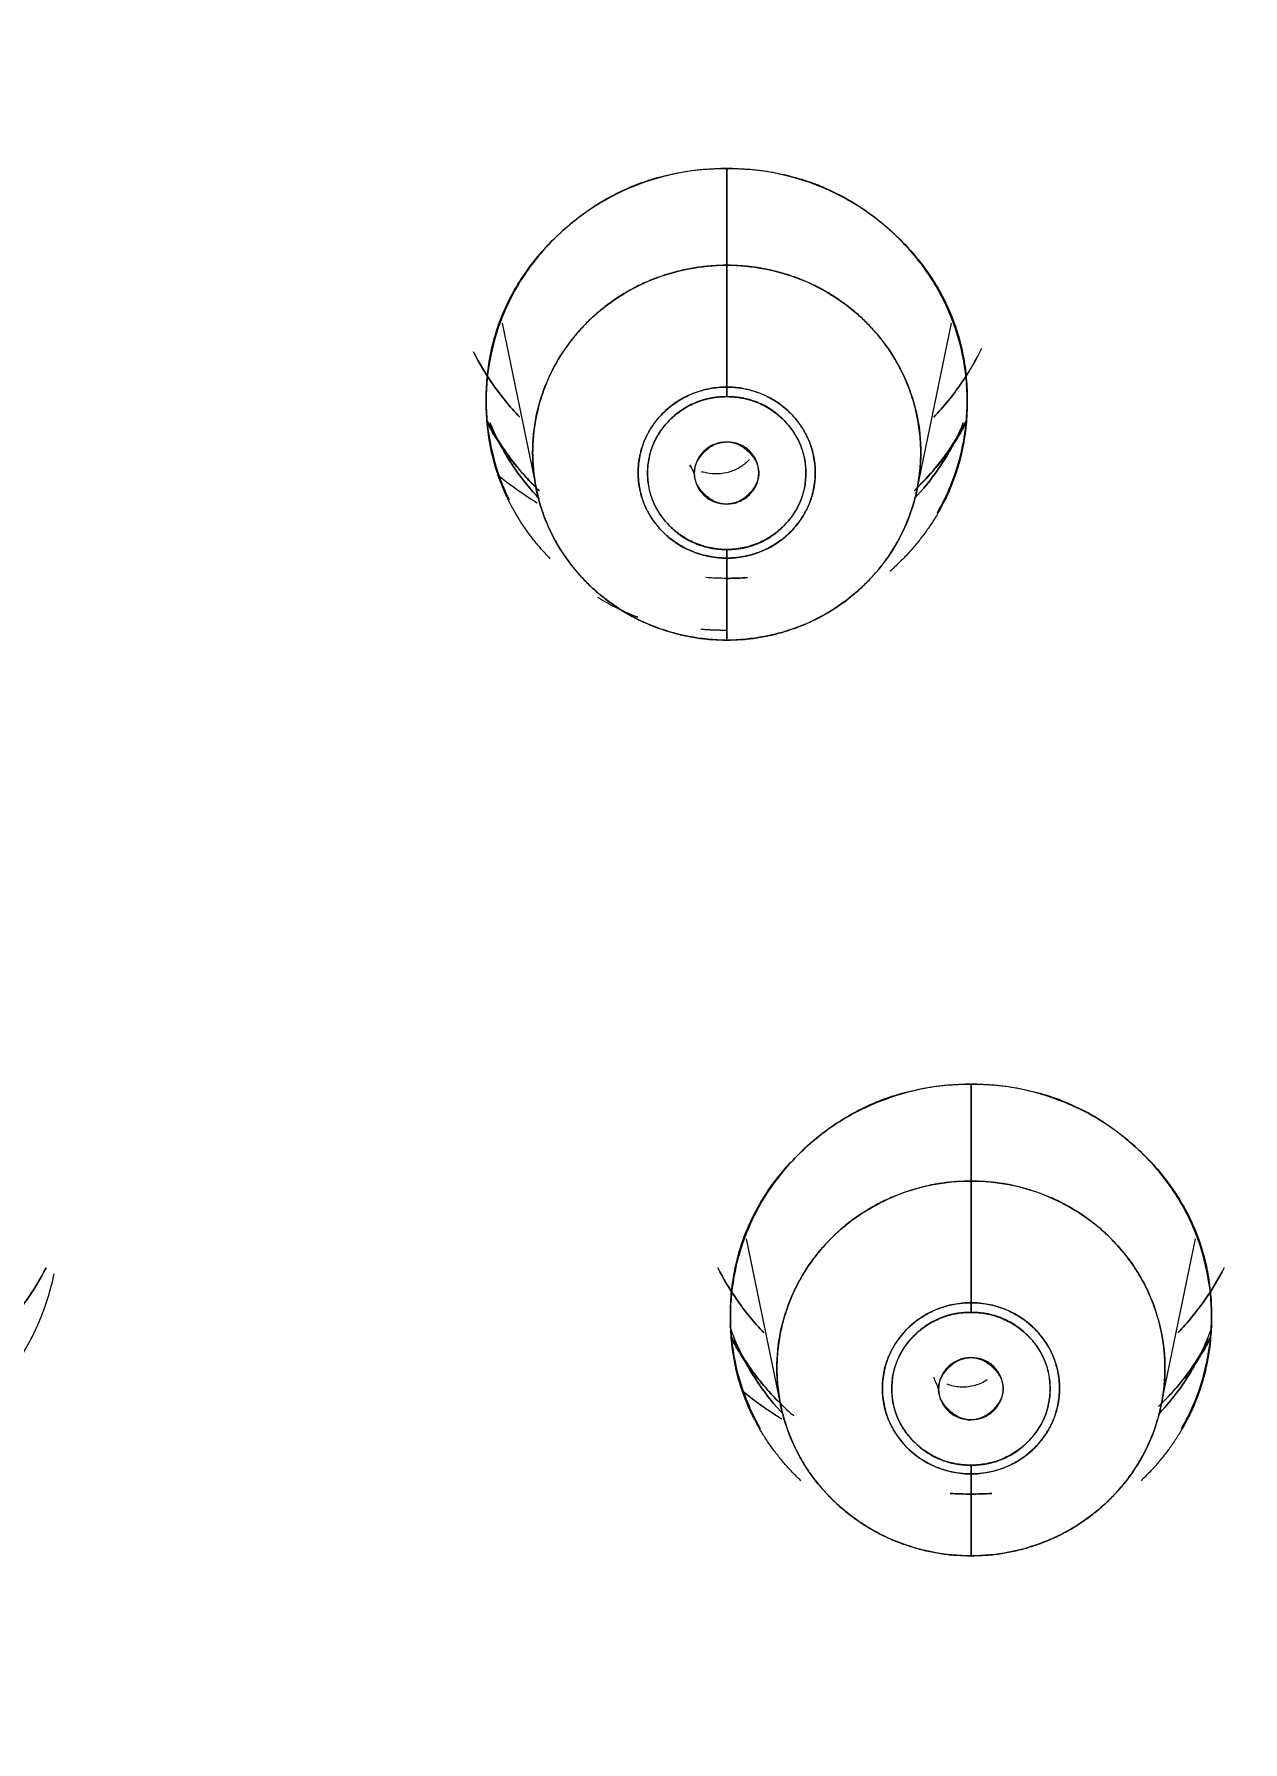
# Model space of a CAD drawing. Header units: inches. Extents: x 1105 to 1525, y -292 to 302.
# Drawn here: x 1238.38 to 1246.79, y 52.37 to 64.26 of the extents above; entities that cross this region are included whole.
import ezdxf

# ---------------------------------------------------------------- set-up
doc = ezdxf.new("R2010")
doc.units = ezdxf.units.IN
doc.header["$LTSCALE"] = 2.42
doc.header["$MEASUREMENT"] = 0
doc.header["$PDMODE"] = 3
doc.header["$PDSIZE"] = 0.3125
doc.layers.get('0').update_dxf_attribs({"linetype": 'CONTINUOUS'})
doc.layers.get('Defpoints').update_dxf_attribs({"linetype": 'CONTINUOUS'})
doc.layers.add('DIM', color=3, linetype='CONTINUOUS', lineweight=18)
doc.styles.get("Standard").update_dxf_attribs({"font": 'arial.ttf', "width": 0.8})
doc.dimstyles.new('ISO-25', dxfattribs={"dimtxt": 5, "dimasz": 2.5, "dimexe": 1.25, "dimexo": 0.625, "dimgap": 2, "dimtad": 1, "dimtih": 1, "dimtoh": 1, "dimdec": 1, "dimdsep": 46, "dimtxsty": 'Standard', "dimcen": 0, "dimclrd": 3, "dimclre": 3, "dimclrt": 4, "dimadec": 0, "dimazin": 0, "dimtfac": 1, "dimtdec": 1, "dimtmove": 0, "dimatfit": 3, "dimfxl": 1, "dimarcsym": 0})

# ---------------------------------------------------------------- blocks, each defined once
blk = doc.blocks.new('*D1')
at = {"layer": 'Defpoints', "color": 0, "transparency": 16777216}
for p in [(1211.201, 101.815), (1211.201, -172.578), (1309.638, -172.578)]:
    blk.add_point(p, dxfattribs=at)
at = {"layer": 'DIM', "color": 3, "lineweight": -2, "transparency": 16777216}
for p, q in [((1211.826, 101.815), (1310.888, 101.815)), ((1309.638, 96.815), (1309.638, -30.872)), ((1309.638, -167.578), (1309.638, -39.892)), ((1211.826, -172.578), (1310.888, -172.578))]:
    blk.add_line(p, q, dxfattribs=at)
at = {"layer": 'DIM', "color": 3, "transparency": 16777216}
for points in [[(1308.805, 96.815), (1310.472, 96.815), (1309.638, 101.815)], [(1308.805, -167.578), (1310.472, -167.578), (1309.638, -172.578)]]:
    blk.add_solid(points, dxfattribs=at)
at = {"layer": 'DIM', "color": 4, "transparency": 16777216, "insert": (1309.638, -35.382), "char_height": 5, "attachment_point": 5}
blk.add_mtext('274.4', dxfattribs=at)
blk = doc.blocks.new('*D3')
at = {"layer": 'Defpoints', "color": 0, "transparency": 16777216}
for p in [(1279.036, 140.16), (1143.365, 34.026), (1279.036, 34.019)]:
    blk.add_point(p, dxfattribs=at)
at = {"layer": 'DIM', "color": 3, "lineweight": -2, "transparency": 16777216}
for p, q in [((1143.365, 34.651), (1143.365, 141.41)), ((1279.036, 34.644), (1279.036, 141.41)), ((1148.365, 140.16), (1202.64, 140.16)), ((1274.036, 140.16), (1219.761, 140.16))]:
    blk.add_line(p, q, dxfattribs=at)
at = {"layer": 'DIM', "color": 3, "transparency": 16777216}
for points in [[(1148.365, 140.993), (1148.365, 139.326), (1143.365, 140.16)], [(1274.036, 140.993), (1274.036, 139.326), (1279.036, 140.16)]]:
    blk.add_solid(points, dxfattribs=at)
at = {"layer": 'DIM', "color": 4, "transparency": 16777216, "insert": (1211.201, 140.16), "char_height": 5, "attachment_point": 5}
blk.add_mtext('135.7', dxfattribs=at)

msp = doc.modelspace()

# ---------------------------------------------------------------- linework, layer by layer
at = {"linetype": 'Continuous', "lineweight": 18, "extrusion": (0, 1, 0)}
for p, q in [((1241.637, 62.251), (1241.876, 61.094)), ((1244.525, 61.094), (1244.764, 62.251)), ((1243.337, 55.876), (1243.576, 54.719)), ((1246.225, 54.719), (1246.464, 55.876))]:
    msp.add_line(p, q, dxfattribs=at)
at = {"linetype": 'Continuous', "lineweight": 18}
for points, degree, knots in [([(1278.773, 32.316), (1278.773, 34.452), (1278.555, 38.724), (1277.581, 45.07), (1275.967, 51.293), (1273.729, 57.334), (1270.89, 63.134), (1267.475, 68.637), (1263.519, 73.79), (1259.058, 78.543), (1254.137, 82.852), (1248.802, 86.674), (1243.105, 89.972), (1237.101, 92.715), (1230.847, 94.877), (1224.405, 96.435), (1217.834, 97.377), (1213.412, 97.587), (1211.201, 97.587)], 3, [0, 0, 0, 0, 0.0625, 0.125, 0.1875, 0.25, 0.3125, 0.375, 0.4375, 0.5, 0.5625, 0.625, 0.6875, 0.75, 0.8125, 0.875, 0.9375, 1, 1, 1, 1]), ([(1211.201, 97.587), (1213.412, 97.587), (1217.834, 97.376), (1226.594, 96.122), (1237.226, 93.007), (1247.024, 87.949), (1254.135, 82.851), (1259.059, 78.544), (1263.517, 73.789), (1267.476, 68.637), (1270.888, 63.133), (1273.73, 57.334), (1275.594, 52.3), (1276.773, 48.182), (1277.744, 44.012), (1278.555, 38.724), (1278.773, 34.452), (1278.773, 32.316)], 3, [0, 0, 0, 0, 0.0625, 0.125, 0.25, 0.375, 0.4375, 0.5, 0.5625, 0.625, 0.6875, 0.75, 0.8125, 0.84375, 0.875, 0.9375, 1, 1, 1, 1]), ([(1195.817, 93.394), (1202.015, 94.846), (1208.388, 95.111), (1213.318, 95.316), (1218.223, 94.804), (1224.622, 94.135), (1230.757, 92.275), (1238.11, 90.045), (1244.729, 86.221), (1251.525, 82.295), (1257.155, 76.908), (1262.782, 71.525), (1266.914, 64.997), (1271.044, 58.472), (1273.44, 51.181), (1275.835, 43.891), (1276.356, 36.257), (1276.877, 28.632), (1275.497, 21.105), (1274.115, 13.574), (1270.908, 6.579), (1268.052, 0.347), (1263.883, -5.15), (1257.961, -12.96), (1249.886, -18.696), (1244.869, -22.26), (1239.241, -24.844)], 2, [0, 0, 0, 0.125, 0.125, 0.1875, 0.1875, 0.25, 0.25, 0.3125, 0.3125, 0.375, 0.375, 0.4375, 0.4375, 0.5, 0.5, 0.5625, 0.5625, 0.625, 0.625, 0.6875, 0.6875, 0.75, 0.75, 0.875, 0.875, 1, 1, 1]), ([(1239.241, -24.844), (1239.945, -24.521), (1241.272, -23.883), (1243.174, -22.889), (1245.001, -21.861), (1246.885, -20.721), (1248.901, -19.401), (1251.067, -17.862), (1253.381, -16.063), (1255.852, -13.947), (1258.478, -11.445), (1261.219, -8.502), (1263.993, -5.097), (1266.701, -1.233), (1269.256, 3.091), (1271.566, 7.863), (1273.516, 12.997), (1275.013, 18.357), (1276.016, 23.822), (1276.519, 29.339), (1276.519, 34.879), (1276.016, 40.4), (1275.013, 45.856), (1273.519, 51.206), (1271.546, 56.409), (1269.108, 61.424), (1266.224, 66.213), (1262.916, 70.741), (1259.21, 74.971), (1255.137, 78.868), (1250.725, 82.407), (1245.994, 85.568), (1241.004, 88.308), (1235.91, 90.561), (1230.9, 92.3), (1226.102, 93.564), (1221.565, 94.42), (1217.342, 94.931), (1213.501, 95.163), (1210.069, 95.186), (1207.014, 95.06), (1204.285, 94.831), (1201.84, 94.532), (1199.657, 94.187), (1197.676, 93.811), (1196.425, 93.537), (1195.817, 93.394)], 3, [0, 0, 0, 0, 0.012202, 0.023189, 0.033858, 0.045296, 0.057999, 0.071972, 0.087381, 0.104481, 0.123651, 0.145097, 0.168608, 0.193819, 0.220656, 0.249232, 0.279085, 0.309194, 0.339088, 0.368937, 0.398843, 0.428755, 0.458652, 0.488547, 0.518447, 0.548347, 0.57824, 0.608136, 0.638049, 0.667943, 0.697772, 0.727718, 0.757896, 0.787508, 0.81533, 0.841142, 0.865293, 0.887639, 0.907732, 0.925508, 0.941345, 0.955585, 0.96839, 0.979913, 0.990205, 1, 1, 1, 1]), ([(1275.847, 28.397), (1275.855, 28.506), (1276.042, 31.393), (1276.001, 37.08), (1274.791, 45.363), (1272.449, 53.418), (1269.02, 61.1), (1264.562, 68.273), (1259.157, 74.81), (1252.9, 80.594), (1245.902, 85.522), (1238.289, 89.508), (1230.196, 92.479), (1221.759, 94.387), (1213.124, 95.194), (1204.448, 94.882), (1198.741, 93.93), (1195.937, 93.274)], 3, [0, 0, 0, 0, 0.002813, 0.073998, 0.145197, 0.216398, 0.287593, 0.358788, 0.429985, 0.501178, 0.572361, 0.643545, 0.714738, 0.785869, 0.857235, 0.928659, 1, 1, 1, 1]), ([(1195.887, 93.19), (1196.492, 93.332), (1197.738, 93.605), (1199.71, 93.979), (1201.883, 94.322), (1204.316, 94.62), (1207.033, 94.848), (1210.074, 94.973), (1213.49, 94.95), (1217.314, 94.719), (1221.518, 94.21), (1226.034, 93.358), (1230.81, 92.1), (1235.796, 90.369), (1240.867, 88.127), (1245.834, 85.4), (1250.543, 82.252), (1254.935, 78.73), (1258.989, 74.851), (1262.678, 70.64), (1265.971, 66.134), (1268.842, 61.366), (1271.269, 56.374), (1273.233, 51.195), (1274.72, 45.87), (1275.718, 40.438), (1276.219, 34.943), (1276.219, 29.429), (1275.719, 23.937), (1274.72, 18.497), (1273.23, 13.162), (1271.289, 8.051), (1268.99, 3.302), (1266.446, -1.003), (1263.75, -4.849), (1260.989, -8.238), (1258.26, -11.168), (1255.647, -13.658), (1253.187, -15.765), (1250.884, -17.555), (1248.728, -19.088), (1246.721, -20.401), (1244.846, -21.536), (1243.027, -22.56), (1241.133, -23.549), (1239.813, -24.184), (1239.113, -24.505)], 3, [0, 0, 0, 0, 0.009795, 0.020087, 0.03161, 0.044415, 0.058655, 0.074492, 0.092268, 0.112361, 0.134707, 0.158858, 0.18467, 0.212492, 0.242104, 0.272282, 0.302228, 0.332057, 0.361951, 0.391864, 0.42176, 0.451653, 0.481553, 0.511453, 0.541348, 0.571245, 0.601157, 0.631063, 0.660912, 0.690806, 0.720915, 0.750768, 0.779344, 0.806181, 0.831392, 0.854903, 0.876349, 0.895519, 0.912619, 0.928028, 0.942001, 0.954704, 0.966142, 0.976811, 0.987798, 1, 1, 1, 1]), ([(1238.926, -24.204), (1244.594, -21.601), (1249.636, -17.993), (1253.679, -15.099), (1257.214, -11.632), (1261.748, -7.184), (1265.281, -1.952), (1269.377, 4.114), (1271.926, 10.932), (1274.313, 17.314), (1275.221, 24.04), (1276.204, 31.32), (1275.41, 38.624), (1274.478, 47.195), (1271.171, 55.203), (1268.094, 62.655), (1263.166, 69.11), (1259.017, 74.545), (1253.753, 79.002), (1248.176, 83.723), (1241.629, 87.101), (1235.346, 90.344), (1228.485, 92.185), (1218.496, 94.865), (1208.135, 94.39), (1201.98, 94.108), (1195.989, 92.705)], 2, [0, 0, 0, 0.125, 0.125, 0.1875, 0.1875, 0.25, 0.25, 0.3125, 0.3125, 0.375, 0.375, 0.4375, 0.4375, 0.5, 0.5, 0.5625, 0.5625, 0.625, 0.625, 0.6875, 0.6875, 0.75, 0.75, 0.875, 0.875, 1, 1, 1]), ([(1195.989, 92.705), (1196.681, 92.867), (1198.001, 93.154), (1199.941, 93.514), (1201.848, 93.812), (1203.864, 94.068), (1206.081, 94.278), (1208.538, 94.424), (1211.258, 94.481), (1214.287, 94.415), (1217.665, 94.179), (1221.39, 93.718), (1225.413, 92.977), (1229.663, 91.91), (1234.077, 90.476), (1238.587, 88.642), (1243.083, 86.403), (1247.409, 83.81), (1251.422, 80.959), (1255.075, 77.927), (1258.424, 74.708), (1261.577, 71.202), (1264.604, 67.271), (1267.483, 62.819), (1270.107, 57.845), (1272.33, 52.456), (1274.036, 46.829), (1275.168, 41.173), (1275.735, 35.705), (1275.811, 30.574), (1275.491, 25.797), (1274.836, 21.258), (1273.845, 16.787), (1272.478, 12.274), (1270.697, 7.727), (1268.522, 3.274), (1266.041, -0.911), (1263.375, -4.71), (1260.618, -8.09), (1257.835, -11.072), (1255.092, -13.667), (1252.471, -15.879), (1250.029, -17.736), (1247.779, -19.294), (1245.71, -20.607), (1243.81, -21.721), (1242.074, -22.664), (1240.467, -23.48), (1239.433, -23.971), (1238.926, -24.204)], 3, [0, 0, 0, 0, 0.011269, 0.021419, 0.031278, 0.041852, 0.053605, 0.066538, 0.08081, 0.096678, 0.114498, 0.1344, 0.156117, 0.179301, 0.203861, 0.229789, 0.256714, 0.283873, 0.310306, 0.335514, 0.360061, 0.38505, 0.41157, 0.440282, 0.471001, 0.502948, 0.535235, 0.566974, 0.597228, 0.625207, 0.651, 0.675617, 0.700265, 0.725877, 0.752635, 0.779868, 0.806498, 0.831609, 0.855023, 0.876985, 0.897373, 0.915773, 0.93207, 0.946569, 0.959582, 0.971263, 0.981756, 0.991115, 1, 1, 1, 1]), ([(1239.103, -24.51), (1240.897, -23.686), (1242.653, -22.782), (1245.218, -21.313), (1246.061, -20.804), (1247.723, -19.75), (1248.541, -19.205), (1250.955, -17.515), (1252.51, -16.317), (1255.501, -13.789), (1256.937, -12.458), (1258.991, -10.371), (1259.66, -9.661), (1260.962, -8.21), (1261.596, -7.471), (1263.443, -5.211), (1264.604, -3.65), (1266.771, -0.431), (1267.778, 1.226), (1269.631, 4.623), (1270.477, 6.362), (1272, 9.909), (1272.678, 11.716), (1273.858, 15.382), (1274.361, 17.242), (1275.188, 20.997), (1275.513, 22.893), (1275.863, 25.753), (1275.958, 26.708), (1276.101, 28.623), (1276.15, 29.582), (1276.228, 32.461), (1276.188, 34.382), (1275.928, 38.214), (1275.707, 40.123), (1275.239, 42.967), (1275.061, 43.912), (1274.66, 45.792), (1274.437, 46.728), (1273.702, 49.519), (1273.124, 51.357), (1271.795, 54.976), (1271.044, 56.756), (1269.794, 59.37), (1269.357, 60.232), (1268.442, 61.937), (1267.964, 62.778), (1266.472, 65.271), (1265.398, 66.889), (1263.1, 70.022), (1261.877, 71.538), (1259.939, 73.726), (1259.276, 74.441), (1257.915, 75.841), (1257.219, 76.525), (1255.081, 78.532), (1253.592, 79.807), (1250.5, 82.22), (1248.896, 83.358), (1245.588, 85.486), (1243.884, 86.478), (1240.389, 88.304), (1238.598, 89.14), (1236.772, 89.895)], 3, [0, 0, 0, 0, 0.040001, 0.040001, 0.060001, 0.060001, 0.080002, 0.080002, 0.120002, 0.120002, 0.160003, 0.160003, 0.180004, 0.180004, 0.200004, 0.200004, 0.240005, 0.240005, 0.280006, 0.280006, 0.320006, 0.320006, 0.360007, 0.360007, 0.400008, 0.400008, 0.440009, 0.440009, 0.460009, 0.460009, 0.48001, 0.48001, 0.52001, 0.52001, 0.560011, 0.560011, 0.580012, 0.580012, 0.600012, 0.600012, 0.640013, 0.640013, 0.680014, 0.680014, 0.700014, 0.700014, 0.720014, 0.720014, 0.760015, 0.760015, 0.800016, 0.800016, 0.820016, 0.820016, 0.840017, 0.840017, 0.880018, 0.880018, 0.920018, 0.920018, 0.960019, 0.960019, 1, 1, 1, 1]), ([(1241.972, 60.612), (1241.526, 61.072), (1241.526, 62.381), (1242.506, 63.329), (1243.201, 63.329)], 2, [0, 0, 0, 0.322952, 0.661476, 1, 1, 1]), ([(1243.201, 63.329), (1243.091, 63.329), (1242.981, 63.319), (1242.766, 63.277), (1242.661, 63.247), (1242.458, 63.166), (1242.361, 63.115), (1242.179, 62.998), (1242.094, 62.93), (1241.939, 62.781), (1241.869, 62.698), (1241.747, 62.522), (1241.696, 62.429), (1241.612, 62.233), (1241.58, 62.131), (1241.537, 61.924), (1241.526, 61.818), (1241.526, 61.606), (1241.537, 61.5), (1241.58, 61.292), (1241.612, 61.191), (1241.664, 61.069), (1241.675, 61.045), (1241.687, 61.021)], 3, [0, 0, 0, 0, 0.097575, 0.097575, 0.195151, 0.195151, 0.292726, 0.292726, 0.390301, 0.390301, 0.487876, 0.487876, 0.585452, 0.585452, 0.683027, 0.683027, 0.780602, 0.780602, 0.878177, 0.878177, 0.975753, 0.975753, 1, 1, 1, 1]), ([(1244.667, 60.932), (1244.697, 60.984), (1244.724, 61.038), (1244.789, 61.191), (1244.821, 61.292), (1244.864, 61.5), (1244.875, 61.606), (1244.875, 61.818), (1244.864, 61.924), (1244.821, 62.131), (1244.789, 62.233), (1244.706, 62.429), (1244.654, 62.522), (1244.532, 62.698), (1244.462, 62.781), (1244.307, 62.93), (1244.222, 62.998), (1244.04, 63.115), (1243.943, 63.166), (1243.74, 63.247), (1243.635, 63.277), (1243.42, 63.319), (1243.31, 63.329), (1243.201, 63.329)], 3, [0, 0, 0, 0, 0.053232, 0.053232, 0.147909, 0.147909, 0.242586, 0.242586, 0.337262, 0.337262, 0.431939, 0.431939, 0.526616, 0.526616, 0.621293, 0.621293, 0.71597, 0.71597, 0.810646, 0.810646, 0.905323, 0.905323, 1, 1, 1, 1]), ([(1243.201, 63.329), (1243.894, 63.329), (1244.875, 62.383), (1244.875, 61.043), (1244.361, 60.545), (1244.337, 60.524)], 2, [0, 0, 0, 0.328091, 0.656181, 0.984272, 1, 1, 1]), ([(1243.201, 60.045), (1243.112, 60.045), (1243.024, 60.054), (1242.85, 60.087), (1242.765, 60.112), (1242.602, 60.177), (1242.524, 60.218), (1242.377, 60.312), (1242.308, 60.367), (1242.183, 60.488), (1242.127, 60.554), (1242.028, 60.696), (1241.986, 60.772), (1241.919, 60.929), (1241.893, 61.012), (1241.858, 61.179), (1241.85, 61.264), (1241.85, 61.435), (1241.858, 61.521), (1241.893, 61.688), (1241.919, 61.77), (1241.986, 61.928), (1242.028, 62.004), (1242.127, 62.146), (1242.183, 62.212), (1242.308, 62.333), (1242.377, 62.387), (1242.524, 62.482), (1242.602, 62.523), (1242.765, 62.588), (1242.85, 62.613), (1243.024, 62.646), (1243.112, 62.655), (1243.201, 62.655)], 3, [0, 0, 0, 0, 0.0625, 0.0625, 0.125, 0.125, 0.1875, 0.1875, 0.25, 0.25, 0.3125, 0.3125, 0.375, 0.375, 0.4375, 0.4375, 0.5, 0.5, 0.5625, 0.5625, 0.625, 0.625, 0.6875, 0.6875, 0.75, 0.75, 0.8125, 0.8125, 0.875, 0.875, 0.9375, 0.9375, 1, 1, 1, 1]), ([(1243.201, 62.655), (1243.289, 62.655), (1243.377, 62.646), (1243.551, 62.613), (1243.636, 62.588), (1243.799, 62.523), (1243.877, 62.482), (1244.024, 62.387), (1244.093, 62.333), (1244.218, 62.212), (1244.275, 62.146), (1244.373, 62.004), (1244.415, 61.928), (1244.482, 61.77), (1244.508, 61.688), (1244.543, 61.521), (1244.551, 61.435), (1244.551, 61.264), (1244.543, 61.179), (1244.508, 61.012), (1244.482, 60.929), (1244.415, 60.772), (1244.373, 60.696), (1244.275, 60.554), (1244.218, 60.488), (1244.093, 60.367), (1244.024, 60.312), (1243.877, 60.218), (1243.799, 60.177), (1243.636, 60.112), (1243.551, 60.087), (1243.377, 60.054), (1243.289, 60.045), (1243.201, 60.045)], 3, [0, 0, 0, 0, 0.0625, 0.0625, 0.125, 0.125, 0.1875, 0.1875, 0.25, 0.25, 0.3125, 0.3125, 0.375, 0.375, 0.4375, 0.4375, 0.5, 0.5, 0.5625, 0.5625, 0.625, 0.625, 0.6875, 0.6875, 0.75, 0.75, 0.8125, 0.8125, 0.875, 0.875, 0.9375, 0.9375, 1, 1, 1, 1]), ([(1244.641, 61.597), (1244.711, 61.67), (1244.774, 61.748), (1244.886, 61.909), (1244.934, 61.991), (1244.976, 62.077)], 3, [0, 0, 0, 0, 0.512968, 0.512968, 1, 1, 1, 1]), ([(1241.438, 62.052), (1241.477, 61.975), (1241.521, 61.901), (1241.627, 61.748), (1241.69, 61.67), (1241.76, 61.597)], 3, [0, 0, 0, 0, 0.461241, 0.461241, 1, 1, 1, 1]), ([(1241.76, 61.597), (1241.69, 61.67), (1241.627, 61.748), (1241.521, 61.901), (1241.477, 61.975), (1241.438, 62.052)], 3, [0, 0, 0, 0, 0.538758, 0.538758, 1, 1, 1, 1]), ([(1244.963, 62.052), (1244.924, 61.975), (1244.88, 61.901), (1244.774, 61.748), (1244.711, 61.67), (1244.641, 61.597)], 3, [0, 0, 0, 0, 0.461241, 0.461241, 1, 1, 1, 1]), ([(1243.201, 61.807), (1243.16, 61.807), (1243.12, 61.803), (1243.041, 61.788), (1243.002, 61.776), (1242.927, 61.747), (1242.891, 61.728), (1242.824, 61.685), (1242.793, 61.66), (1242.736, 61.605), (1242.71, 61.575), (1242.665, 61.51), (1242.646, 61.475), (1242.615, 61.403), (1242.604, 61.366), (1242.588, 61.289), (1242.584, 61.25), (1242.584, 61.172), (1242.588, 61.133), (1242.604, 61.057), (1242.615, 61.019), (1242.646, 60.947), (1242.665, 60.913), (1242.71, 60.848), (1242.736, 60.818), (1242.793, 60.762), (1242.824, 60.738), (1242.891, 60.694), (1242.927, 60.676), (1243.002, 60.646), (1243.041, 60.635), (1243.12, 60.619), (1243.16, 60.616), (1243.201, 60.616)], 3, [0, 0, 0, 0, 0.0625, 0.0625, 0.125, 0.125, 0.1875, 0.1875, 0.25, 0.25, 0.3125, 0.3125, 0.375, 0.375, 0.4375, 0.4375, 0.5, 0.5, 0.5625, 0.5625, 0.625, 0.625, 0.6875, 0.6875, 0.75, 0.75, 0.8125, 0.8125, 0.875, 0.875, 0.9375, 0.9375, 1, 1, 1, 1]), ([(1243.201, 60.676), (1243.164, 60.676), (1243.128, 60.68), (1243.058, 60.693), (1243.023, 60.704), (1242.956, 60.73), (1242.924, 60.747), (1242.865, 60.785), (1242.837, 60.808), (1242.786, 60.857), (1242.763, 60.884), (1242.723, 60.942), (1242.705, 60.973), (1242.678, 61.037), (1242.667, 61.07), (1242.653, 61.139), (1242.65, 61.174), (1242.65, 61.243), (1242.653, 61.278), (1242.667, 61.346), (1242.678, 61.38), (1242.705, 61.444), (1242.723, 61.475), (1242.763, 61.533), (1242.786, 61.56), (1242.837, 61.609), (1242.865, 61.631), (1242.924, 61.67), (1242.956, 61.687), (1243.023, 61.713), (1243.058, 61.723), (1243.128, 61.737), (1243.164, 61.74), (1243.201, 61.74)], 3, [0, 0, 0, 0, 0.0625, 0.0625, 0.125, 0.125, 0.1875, 0.1875, 0.25, 0.25, 0.3125, 0.3125, 0.375, 0.375, 0.4375, 0.4375, 0.5, 0.5, 0.5625, 0.5625, 0.625, 0.625, 0.6875, 0.6875, 0.75, 0.75, 0.8125, 0.8125, 0.875, 0.875, 0.9375, 0.9375, 1, 1, 1, 1]), ([(1243.201, 60.616), (1243.241, 60.616), (1243.281, 60.619), (1243.36, 60.635), (1243.399, 60.646), (1243.474, 60.676), (1243.51, 60.694), (1243.577, 60.738), (1243.608, 60.762), (1243.665, 60.818), (1243.691, 60.848), (1243.736, 60.913), (1243.755, 60.947), (1243.786, 61.019), (1243.797, 61.057), (1243.813, 61.133), (1243.817, 61.172), (1243.817, 61.25), (1243.813, 61.289), (1243.797, 61.366), (1243.786, 61.403), (1243.755, 61.475), (1243.736, 61.51), (1243.691, 61.575), (1243.665, 61.605), (1243.608, 61.66), (1243.577, 61.685), (1243.51, 61.728), (1243.474, 61.747), (1243.399, 61.776), (1243.36, 61.788), (1243.281, 61.803), (1243.241, 61.807), (1243.201, 61.807)], 3, [0, 0, 0, 0, 0.0625, 0.0625, 0.125, 0.125, 0.1875, 0.1875, 0.25, 0.25, 0.3125, 0.3125, 0.375, 0.375, 0.4375, 0.4375, 0.5, 0.5, 0.5625, 0.5625, 0.625, 0.625, 0.6875, 0.6875, 0.75, 0.75, 0.8125, 0.8125, 0.875, 0.875, 0.9375, 0.9375, 1, 1, 1, 1]), ([(1243.201, 61.74), (1243.237, 61.74), (1243.273, 61.737), (1243.343, 61.723), (1243.378, 61.713), (1243.445, 61.687), (1243.477, 61.67), (1243.536, 61.631), (1243.564, 61.609), (1243.615, 61.56), (1243.638, 61.533), (1243.678, 61.475), (1243.696, 61.444), (1243.723, 61.38), (1243.734, 61.346), (1243.748, 61.278), (1243.751, 61.243), (1243.751, 61.174), (1243.748, 61.139), (1243.734, 61.07), (1243.723, 61.037), (1243.696, 60.973), (1243.678, 60.942), (1243.638, 60.884), (1243.615, 60.857), (1243.564, 60.808), (1243.536, 60.785), (1243.477, 60.747), (1243.445, 60.73), (1243.378, 60.704), (1243.343, 60.693), (1243.273, 60.68), (1243.237, 60.676), (1243.201, 60.676)], 3, [0, 0, 0, 0, 0.0625, 0.0625, 0.125, 0.125, 0.1875, 0.1875, 0.25, 0.25, 0.3125, 0.3125, 0.375, 0.375, 0.4375, 0.4375, 0.5, 0.5, 0.5625, 0.5625, 0.625, 0.625, 0.6875, 0.6875, 0.75, 0.75, 0.8125, 0.8125, 0.875, 0.875, 0.9375, 0.9375, 1, 1, 1, 1]), ([(1241.535, 61.568), (1241.571, 61.498), (1241.612, 61.429), (1241.725, 61.266), (1241.803, 61.175), (1241.891, 61.09), (1241.893, 61.087), (1241.895, 61.085)], 3, [0, 0, 0, 0, 0.396762, 0.396762, 0.98543, 0.98543, 1, 1, 1, 1]), ([(1241.895, 61.085), (1241.892, 61.088), (1241.67, 61.303), (1241.539, 61.55)], 2, [0, 0, 0, 0.014518, 1, 1, 1]), ([(1241.554, 61.558), (1241.557, 61.548), (1241.561, 61.539), (1241.609, 61.427), (1241.664, 61.328), (1241.779, 61.162), (1241.835, 61.093), (1241.896, 61.029)], 3, [0, 0, 0, 0, 0.04709, 0.04709, 0.582208, 0.582208, 1, 1, 1, 1]), ([(1241.896, 61.029), (1241.835, 61.093), (1241.779, 61.162), (1241.664, 61.328), (1241.609, 61.427), (1241.561, 61.539), (1241.557, 61.548), (1241.554, 61.558)], 3, [0, 0, 0, 0, 0.417793, 0.417793, 0.95291, 0.95291, 1, 1, 1, 1]), ([(1244.505, 61.029), (1244.566, 61.093), (1244.622, 61.162), (1244.737, 61.328), (1244.792, 61.427), (1244.84, 61.539), (1244.844, 61.549), (1244.847, 61.558)], 3, [0, 0, 0, 0, 0.417513, 0.417513, 0.952273, 0.952273, 1, 1, 1, 1]), ([(1244.847, 61.558), (1244.844, 61.549), (1244.84, 61.539), (1244.792, 61.427), (1244.737, 61.328), (1244.622, 61.162), (1244.566, 61.093), (1244.505, 61.029)], 3, [0, 0, 0, 0, 0.047728, 0.047728, 0.582487, 0.582487, 1, 1, 1, 1]), ([(1244.862, 61.55), (1244.732, 61.303), (1244.509, 61.088), (1244.506, 61.085)], 2, [0, 0, 0, 0.985469, 1, 1, 1]), ([(1244.506, 61.085), (1244.508, 61.087), (1244.51, 61.09), (1244.598, 61.175), (1244.676, 61.266), (1244.789, 61.429), (1244.83, 61.498), (1244.866, 61.569)], 3, [0, 0, 0, 0, 0.014565, 0.014565, 0.60306, 0.60306, 1, 1, 1, 1]), ([(1243.424, 61.208), (1243.424, 61.237), (1243.418, 61.265), (1243.396, 61.318), (1243.379, 61.342), (1243.338, 61.382), (1243.313, 61.398), (1243.259, 61.419), (1243.23, 61.425), (1243.171, 61.425), (1243.142, 61.419), (1243.087, 61.397), (1243.063, 61.381), (1243.021, 61.341), (1243.004, 61.317), (1242.981, 61.265), (1242.975, 61.236), (1242.975, 61.208)], 3, [0, 0, 0, 0, 0.125, 0.125, 0.25, 0.25, 0.375, 0.375, 0.5, 0.5, 0.625, 0.625, 0.75, 0.75, 0.875, 0.875, 1, 1, 1, 1]), ([(1242.975, 61.208), (1242.976, 61.286), (1243.114, 61.424), (1243.199, 61.425), (1243.281, 61.426), (1243.354, 61.355), (1243.423, 61.288), (1243.424, 61.208)], 2, [0, 0, 0, 0.25, 0.5, 0.5, 0.75, 0.75, 1, 1, 1]), ([(1243.36, 61.303), (1243.355, 61.298), (1243.331, 61.274), (1243.28, 61.237), (1243.202, 61.207), (1243.119, 61.198), (1243.059, 61.207), (1243.028, 61.216), (1243.024, 61.217)], 3, [0, 0, 0, 0, 0.054194, 0.280718, 0.507312, 0.734492, 0.962156, 1, 1, 1, 1]), ([(1241.881, 60.999), (1241.865, 61.009), (1241.849, 61.019), (1241.753, 61.081), (1241.677, 61.137), (1241.603, 61.197)], 3, [0, 0, 0, 0, 0.165093, 0.165093, 1, 1, 1, 1]), ([(1242.975, 61.208), (1242.975, 61.18), (1242.981, 61.151), (1243.004, 61.098), (1243.021, 61.074), (1243.063, 61.034), (1243.087, 61.018), (1243.142, 60.997), (1243.171, 60.992), (1243.23, 60.992), (1243.259, 60.998), (1243.313, 61.02), (1243.338, 61.037), (1243.379, 61.077), (1243.396, 61.101), (1243.418, 61.153), (1243.424, 61.18), (1243.424, 61.208)], 3, [0, 0, 0, 0, 0.125, 0.125, 0.25, 0.25, 0.375, 0.375, 0.5, 0.5, 0.625, 0.625, 0.75, 0.75, 0.875, 0.875, 1, 1, 1, 1]), ([(1243.424, 61.208), (1243.423, 61.131), (1243.285, 60.993), (1243.199, 60.992), (1243.118, 60.991), (1243.045, 61.062), (1242.976, 61.129), (1242.975, 61.208)], 2, [0, 0, 0, 0.25, 0.5, 0.5, 0.75, 0.75, 1, 1, 1]), ([(1243.201, 60.475), (1243.201, 60.481), (1243.201, 60.485), (1243.201, 60.486), (1243.201, 60.484), (1243.201, 60.478), (1243.201, 60.478), (1243.201, 60.478)], 3, [0, 0, 0, 0, 0.499995, 0.499995, 0.99999, 0.99999, 1, 1, 1, 1]), ([(1243.201, 60.454), (1243.201, 60.454), (1243.201, 60.454), (1243.201, 60.465), (1243.201, 60.473), (1243.201, 60.484), (1243.201, 60.486), (1243.201, 60.485), (1243.201, 60.481), (1243.201, 60.475)], 3, [0, 0, 0, 0, 0.000041, 0.000041, 0.333361, 0.333361, 0.66668, 0.66668, 1, 1, 1, 1]), ([(1244.901, 56.954), (1244.791, 56.954), (1244.681, 56.944), (1244.466, 56.902), (1244.361, 56.871), (1244.158, 56.79), (1244.061, 56.74), (1243.879, 56.623), (1243.794, 56.555), (1243.639, 56.406), (1243.569, 56.323), (1243.447, 56.147), (1243.396, 56.053), (1243.312, 55.858), (1243.28, 55.756), (1243.237, 55.548), (1243.226, 55.443), (1243.226, 55.231), (1243.237, 55.125), (1243.28, 54.917), (1243.312, 54.816), (1243.377, 54.663), (1243.404, 54.609), (1243.434, 54.557)], 3, [0, 0, 0, 0, 0.094677, 0.094677, 0.189354, 0.189354, 0.28403, 0.28403, 0.378707, 0.378707, 0.473384, 0.473384, 0.568061, 0.568061, 0.662738, 0.662738, 0.757414, 0.757414, 0.852091, 0.852091, 0.946768, 0.946768, 1, 1, 1, 1]), ([(1243.716, 54.193), (1243.226, 54.666), (1243.226, 56.006), (1244.206, 56.954), (1244.901, 56.954)], 2, [0, 0, 0, 0.333319, 0.66666, 1, 1, 1]), ([(1246.367, 54.557), (1246.397, 54.609), (1246.424, 54.663), (1246.489, 54.816), (1246.521, 54.917), (1246.564, 55.125), (1246.575, 55.231), (1246.575, 55.443), (1246.564, 55.548), (1246.521, 55.756), (1246.489, 55.858), (1246.406, 56.053), (1246.354, 56.147), (1246.232, 56.323), (1246.162, 56.406), (1246.007, 56.555), (1245.922, 56.623), (1245.74, 56.74), (1245.643, 56.79), (1245.44, 56.871), (1245.335, 56.902), (1245.12, 56.944), (1245.01, 56.954), (1244.901, 56.954)], 3, [0, 0, 0, 0, 0.053232, 0.053232, 0.147909, 0.147909, 0.242586, 0.242586, 0.337262, 0.337262, 0.431939, 0.431939, 0.526616, 0.526616, 0.621293, 0.621293, 0.71597, 0.71597, 0.810646, 0.810646, 0.905323, 0.905323, 1, 1, 1, 1]), ([(1244.901, 56.954), (1245.594, 56.954), (1246.575, 56.007), (1246.575, 54.668), (1246.085, 54.193)], 2, [0, 0, 0, 0.33334, 0.666681, 1, 1, 1]), ([(1244.901, 53.67), (1244.812, 53.67), (1244.724, 53.678), (1244.55, 53.712), (1244.465, 53.737), (1244.302, 53.802), (1244.224, 53.842), (1244.077, 53.937), (1244.008, 53.992), (1243.883, 54.113), (1243.827, 54.179), (1243.728, 54.321), (1243.686, 54.397), (1243.619, 54.554), (1243.593, 54.636), (1243.558, 54.804), (1243.55, 54.889), (1243.55, 55.06), (1243.558, 55.146), (1243.593, 55.313), (1243.619, 55.395), (1243.686, 55.553), (1243.728, 55.629), (1243.827, 55.771), (1243.883, 55.837), (1244.008, 55.958), (1244.077, 56.012), (1244.224, 56.107), (1244.302, 56.147), (1244.465, 56.213), (1244.55, 56.238), (1244.724, 56.271), (1244.812, 56.279), (1244.901, 56.279)], 3, [0, 0, 0, 0, 0.0625, 0.0625, 0.125, 0.125, 0.1875, 0.1875, 0.25, 0.25, 0.3125, 0.3125, 0.375, 0.375, 0.4375, 0.4375, 0.5, 0.5, 0.5625, 0.5625, 0.625, 0.625, 0.6875, 0.6875, 0.75, 0.75, 0.8125, 0.8125, 0.875, 0.875, 0.9375, 0.9375, 1, 1, 1, 1]), ([(1244.901, 56.279), (1244.989, 56.279), (1245.077, 56.271), (1245.251, 56.238), (1245.336, 56.213), (1245.499, 56.147), (1245.577, 56.107), (1245.724, 56.012), (1245.793, 55.958), (1245.918, 55.837), (1245.975, 55.771), (1246.073, 55.629), (1246.115, 55.553), (1246.182, 55.395), (1246.208, 55.313), (1246.243, 55.146), (1246.251, 55.06), (1246.251, 54.889), (1246.243, 54.804), (1246.208, 54.636), (1246.182, 54.554), (1246.115, 54.397), (1246.073, 54.321), (1245.975, 54.179), (1245.918, 54.113), (1245.793, 53.992), (1245.724, 53.937), (1245.577, 53.842), (1245.499, 53.802), (1245.336, 53.737), (1245.251, 53.712), (1245.077, 53.678), (1244.989, 53.67), (1244.901, 53.67)], 3, [0, 0, 0, 0, 0.0625, 0.0625, 0.125, 0.125, 0.1875, 0.1875, 0.25, 0.25, 0.3125, 0.3125, 0.375, 0.375, 0.4375, 0.4375, 0.5, 0.5, 0.5625, 0.5625, 0.625, 0.625, 0.6875, 0.6875, 0.75, 0.75, 0.8125, 0.8125, 0.875, 0.875, 0.9375, 0.9375, 1, 1, 1, 1]), ([(1238.141, 55.222), (1238.211, 55.295), (1238.274, 55.373), (1238.38, 55.526), (1238.424, 55.6), (1238.463, 55.676)], 3, [0, 0, 0, 0, 0.538758, 0.538758, 1, 1, 1, 1]), ([(1238.463, 55.676), (1238.424, 55.6), (1238.38, 55.526), (1238.274, 55.373), (1238.211, 55.295), (1238.141, 55.222)], 3, [0, 0, 0, 0, 0.461241, 0.461241, 1, 1, 1, 1]), ([(1243.138, 55.676), (1243.177, 55.6), (1243.221, 55.526), (1243.327, 55.373), (1243.39, 55.295), (1243.46, 55.222)], 3, [0, 0, 0, 0, 0.461241, 0.461241, 1, 1, 1, 1]), ([(1243.46, 55.222), (1243.39, 55.295), (1243.327, 55.373), (1243.221, 55.526), (1243.177, 55.6), (1243.138, 55.676)], 3, [0, 0, 0, 0, 0.538758, 0.538758, 1, 1, 1, 1]), ([(1246.341, 55.222), (1246.411, 55.295), (1246.474, 55.373), (1246.58, 55.526), (1246.624, 55.6), (1246.663, 55.676)], 3, [0, 0, 0, 0, 0.538758, 0.538758, 1, 1, 1, 1]), ([(1246.663, 55.676), (1246.624, 55.6), (1246.58, 55.526), (1246.474, 55.373), (1246.411, 55.295), (1246.341, 55.222)], 3, [0, 0, 0, 0, 0.461241, 0.461241, 1, 1, 1, 1]), ([(1238.013, 54.717), (1238.099, 54.8), (1238.176, 54.891), (1238.311, 55.086), (1238.368, 55.19), (1238.461, 55.406), (1238.496, 55.518), (1238.52, 55.633)], 3, [0, 0, 0, 0, 0.332888, 0.332888, 0.666862, 0.666862, 1, 1, 1, 1]), ([(1244.901, 55.432), (1244.86, 55.432), (1244.82, 55.428), (1244.741, 55.413), (1244.702, 55.401), (1244.627, 55.372), (1244.591, 55.353), (1244.524, 55.31), (1244.493, 55.285), (1244.436, 55.23), (1244.41, 55.199), (1244.365, 55.135), (1244.346, 55.1), (1244.315, 55.028), (1244.304, 54.991), (1244.288, 54.914), (1244.284, 54.875), (1244.284, 54.797), (1244.288, 54.758), (1244.304, 54.682), (1244.315, 54.644), (1244.346, 54.572), (1244.365, 54.538), (1244.41, 54.473), (1244.436, 54.442), (1244.493, 54.387), (1244.524, 54.362), (1244.591, 54.319), (1244.627, 54.301), (1244.702, 54.271), (1244.741, 54.26), (1244.82, 54.244), (1244.86, 54.24), (1244.901, 54.24)], 3, [0, 0, 0, 0, 0.0625, 0.0625, 0.125, 0.125, 0.1875, 0.1875, 0.25, 0.25, 0.3125, 0.3125, 0.375, 0.375, 0.4375, 0.4375, 0.5, 0.5, 0.5625, 0.5625, 0.625, 0.625, 0.6875, 0.6875, 0.75, 0.75, 0.8125, 0.8125, 0.875, 0.875, 0.9375, 0.9375, 1, 1, 1, 1]), ([(1244.901, 54.24), (1244.941, 54.24), (1244.981, 54.244), (1245.06, 54.26), (1245.099, 54.271), (1245.174, 54.301), (1245.21, 54.319), (1245.277, 54.362), (1245.308, 54.387), (1245.365, 54.442), (1245.391, 54.473), (1245.436, 54.538), (1245.455, 54.572), (1245.486, 54.644), (1245.497, 54.682), (1245.513, 54.758), (1245.517, 54.797), (1245.517, 54.875), (1245.513, 54.914), (1245.497, 54.991), (1245.486, 55.028), (1245.455, 55.1), (1245.436, 55.135), (1245.391, 55.199), (1245.365, 55.23), (1245.308, 55.285), (1245.277, 55.31), (1245.21, 55.353), (1245.174, 55.372), (1245.099, 55.401), (1245.06, 55.413), (1244.981, 55.428), (1244.941, 55.432), (1244.901, 55.432)], 3, [0, 0, 0, 0, 0.0625, 0.0625, 0.125, 0.125, 0.1875, 0.1875, 0.25, 0.25, 0.3125, 0.3125, 0.375, 0.375, 0.4375, 0.4375, 0.5, 0.5, 0.5625, 0.5625, 0.625, 0.625, 0.6875, 0.6875, 0.75, 0.75, 0.8125, 0.8125, 0.875, 0.875, 0.9375, 0.9375, 1, 1, 1, 1]), ([(1244.901, 54.301), (1244.864, 54.301), (1244.828, 54.305), (1244.758, 54.318), (1244.723, 54.328), (1244.656, 54.355), (1244.624, 54.372), (1244.565, 54.41), (1244.537, 54.432), (1244.486, 54.482), (1244.463, 54.509), (1244.423, 54.567), (1244.405, 54.597), (1244.378, 54.662), (1244.367, 54.695), (1244.353, 54.764), (1244.35, 54.798), (1244.35, 54.868), (1244.353, 54.903), (1244.367, 54.971), (1244.378, 55.005), (1244.405, 55.069), (1244.423, 55.1), (1244.463, 55.158), (1244.486, 55.185), (1244.537, 55.234), (1244.565, 55.256), (1244.624, 55.295), (1244.656, 55.311), (1244.723, 55.338), (1244.758, 55.348), (1244.828, 55.362), (1244.864, 55.365), (1244.901, 55.365)], 3, [0, 0, 0, 0, 0.0625, 0.0625, 0.125, 0.125, 0.1875, 0.1875, 0.25, 0.25, 0.3125, 0.3125, 0.375, 0.375, 0.4375, 0.4375, 0.5, 0.5, 0.5625, 0.5625, 0.625, 0.625, 0.6875, 0.6875, 0.75, 0.75, 0.8125, 0.8125, 0.875, 0.875, 0.9375, 0.9375, 1, 1, 1, 1]), ([(1244.901, 55.365), (1244.937, 55.365), (1244.973, 55.362), (1245.043, 55.348), (1245.078, 55.338), (1245.145, 55.311), (1245.177, 55.295), (1245.236, 55.256), (1245.264, 55.234), (1245.315, 55.185), (1245.338, 55.158), (1245.378, 55.1), (1245.396, 55.069), (1245.423, 55.005), (1245.434, 54.971), (1245.448, 54.903), (1245.451, 54.868), (1245.451, 54.798), (1245.448, 54.764), (1245.434, 54.695), (1245.423, 54.662), (1245.396, 54.597), (1245.378, 54.567), (1245.338, 54.509), (1245.315, 54.482), (1245.264, 54.432), (1245.236, 54.41), (1245.177, 54.372), (1245.145, 54.355), (1245.078, 54.328), (1245.043, 54.318), (1244.973, 54.305), (1244.937, 54.301), (1244.901, 54.301)], 3, [0, 0, 0, 0, 0.0625, 0.0625, 0.125, 0.125, 0.1875, 0.1875, 0.25, 0.25, 0.3125, 0.3125, 0.375, 0.375, 0.4375, 0.4375, 0.5, 0.5, 0.5625, 0.5625, 0.625, 0.625, 0.6875, 0.6875, 0.75, 0.75, 0.8125, 0.8125, 0.875, 0.875, 0.9375, 0.9375, 1, 1, 1, 1]), ([(1243.221, 55.269), (1243.234, 55.231), (1243.249, 55.193), (1243.309, 55.052), (1243.364, 54.953), (1243.479, 54.787), (1243.535, 54.718), (1243.596, 54.654)], 3, [0, 0, 0, 0, 0.169523, 0.169523, 0.635887, 0.635887, 1, 1, 1, 1]), ([(1243.235, 55.193), (1243.271, 55.122), (1243.312, 55.054), (1243.425, 54.89), (1243.503, 54.799), (1243.614, 54.692), (1243.641, 54.667), (1243.668, 54.644)], 3, [0, 0, 0, 0, 0.341524, 0.341524, 0.848238, 0.848238, 1, 1, 1, 1]), ([(1243.596, 54.654), (1243.535, 54.718), (1243.479, 54.787), (1243.364, 54.953), (1243.309, 55.052), (1243.26, 55.168), (1243.254, 55.181), (1243.249, 55.194)], 3, [0, 0, 0, 0, 0.409359, 0.409359, 0.933675, 0.933675, 1, 1, 1, 1]), ([(1246.205, 54.654), (1246.266, 54.718), (1246.322, 54.787), (1246.437, 54.953), (1246.492, 55.052), (1246.552, 55.193), (1246.567, 55.231), (1246.58, 55.269)], 3, [0, 0, 0, 0, 0.364114, 0.364114, 0.830477, 0.830477, 1, 1, 1, 1]), ([(1246.547, 55.183), (1246.544, 55.174), (1246.54, 55.164), (1246.492, 55.052), (1246.437, 54.953), (1246.322, 54.787), (1246.266, 54.718), (1246.205, 54.654)], 3, [0, 0, 0, 0, 0.047728, 0.047728, 0.582487, 0.582487, 1, 1, 1, 1]), ([(1246.562, 55.175), (1246.432, 54.928), (1246.209, 54.713), (1246.206, 54.71)], 2, [0, 0, 0, 0.985469, 1, 1, 1]), ([(1246.206, 54.71), (1246.208, 54.712), (1246.21, 54.714), (1246.298, 54.799), (1246.376, 54.89), (1246.488, 55.053), (1246.529, 55.121), (1246.565, 55.191)], 3, [0, 0, 0, 0, 0.014636, 0.014636, 0.606002, 0.606002, 1, 1, 1, 1]), ([(1245.125, 54.833), (1245.125, 54.862), (1245.119, 54.89), (1245.096, 54.943), (1245.08, 54.967), (1245.038, 55.007), (1245.013, 55.023), (1244.959, 55.045), (1244.93, 55.05), (1244.871, 55.05), (1244.842, 55.044), (1244.787, 55.022), (1244.762, 55.006), (1244.721, 54.966), (1244.704, 54.942), (1244.681, 54.89), (1244.675, 54.861), (1244.675, 54.833)], 3, [0, 0, 0, 0, 0.125, 0.125, 0.25, 0.25, 0.375, 0.375, 0.5, 0.5, 0.625, 0.625, 0.75, 0.75, 0.875, 0.875, 1, 1, 1, 1]), ([(1244.675, 54.833), (1244.676, 54.911), (1244.815, 55.049), (1244.9, 55.05), (1244.981, 55.051), (1245.054, 54.98), (1245.124, 54.913), (1245.125, 54.833)], 2, [0, 0, 0, 0.25, 0.5, 0.5, 0.75, 0.75, 1, 1, 1]), ([(1243.581, 54.624), (1243.565, 54.634), (1243.549, 54.644), (1243.453, 54.706), (1243.377, 54.762), (1243.303, 54.822)], 3, [0, 0, 0, 0, 0.165093, 0.165093, 1, 1, 1, 1]), ([(1245.125, 54.833), (1245.124, 54.756), (1244.985, 54.617), (1244.9, 54.616), (1244.819, 54.616), (1244.745, 54.687), (1244.676, 54.754), (1244.675, 54.833)], 2, [0, 0, 0, 0.25, 0.5, 0.5, 0.75, 0.75, 1, 1, 1]), ([(1244.675, 54.833), (1244.675, 54.805), (1244.681, 54.776), (1244.704, 54.723), (1244.721, 54.699), (1244.762, 54.659), (1244.787, 54.643), (1244.842, 54.622), (1244.871, 54.616), (1244.93, 54.617), (1244.959, 54.623), (1245.013, 54.645), (1245.038, 54.661), (1245.08, 54.701), (1245.096, 54.725), (1245.119, 54.777), (1245.125, 54.805), (1245.125, 54.833)], 3, [0, 0, 0, 0, 0.125, 0.125, 0.25, 0.25, 0.375, 0.375, 0.5, 0.5, 0.625, 0.625, 0.75, 0.75, 0.875, 0.875, 1, 1, 1, 1]), ([(1245.014, 54.895), (1244.988, 54.878), (1244.93, 54.851), (1244.836, 54.839), (1244.771, 54.851), (1244.739, 54.863), (1244.736, 54.864)], 3, [0, 0, 0, 0, 0.323294, 0.646029, 0.968503, 1, 1, 1, 1]), ([(1244.901, 54.103), (1244.901, 54.103), (1244.901, 54.103), (1244.901, 54.109), (1244.901, 54.111), (1244.901, 54.11), (1244.901, 54.106), (1244.901, 54.1)], 3, [0, 0, 0, 0, 0.000072, 0.000072, 0.500036, 0.500036, 1, 1, 1, 1]), ([(1244.901, 54.1), (1244.901, 54.106), (1244.901, 54.11), (1244.901, 54.111), (1244.901, 54.109), (1244.901, 54.103), (1244.901, 54.103), (1244.901, 54.103)], 3, [0, 0, 0, 0, 0.499964, 0.499964, 0.999928, 0.999928, 1, 1, 1, 1])]:
    msp.add_open_spline(points, degree=degree, knots=knots, dxfattribs=at)
for points, degree in [([(1277.701, 32.107), (1277.701, 38.433), (1275.145, 50.843), (1270.132, 62.533), (1262.855, 73.054), (1253.592, 82.001), (1242.701, 89.031), (1230.599, 93.873), (1217.75, 96.342), (1211.201, 96.342)], 2), ([(1211.201, 96.342), (1213.377, 96.342), (1217.729, 96.135), (1224.195, 95.209), (1230.535, 93.675), (1236.69, 91.547), (1242.599, 88.848), (1248.205, 85.602), (1253.455, 81.841), (1258.299, 77.601), (1262.688, 72.923), (1266.582, 67.851), (1269.943, 62.436), (1272.737, 56.728), (1274.939, 50.784), (1276.528, 44.659), (1277.487, 38.414), (1277.701, 34.21), (1277.701, 32.107)], 3), ([(1243.201, 62.655), (1243.201, 62.879), (1243.201, 63.104), (1243.201, 63.329)], 3), ([(1243.201, 63.329), (1243.201, 63.104), (1243.201, 62.879), (1243.201, 62.655)], 3), ([(1243.201, 61.74), (1242.973, 61.74), (1242.65, 61.43), (1242.649, 60.989), (1242.972, 60.676), (1243.201, 60.676)], 2), ([(1243.201, 61.74), (1243.201, 61.762), (1243.201, 61.785), (1243.201, 61.807)], 3), ([(1243.201, 61.807), (1243.201, 61.785), (1243.201, 61.762), (1243.201, 61.74)], 3), ([(1243.201, 60.676), (1243.428, 60.676), (1243.751, 60.987), (1243.752, 61.428), (1243.429, 61.74), (1243.201, 61.74)], 2), ([(1242.945, 61.263), (1242.955, 61.245), (1242.965, 61.227), (1242.975, 61.208)], 3), ([(1242.975, 61.208), (1242.965, 61.227), (1242.955, 61.245), (1242.945, 61.263)], 3), ([(1243.201, 60.616), (1243.201, 60.634), (1243.201, 60.655), (1243.201, 60.676)], 3), ([(1243.201, 60.676), (1243.201, 60.655), (1243.201, 60.634), (1243.201, 60.616)], 3), ([(1243.201, 60.475), (1243.152, 60.475), (1243.104, 60.477), (1243.056, 60.48)], 3), ([(1243.201, 60.475), (1243.249, 60.475), (1243.297, 60.477), (1243.345, 60.48)], 3), ([(1243.345, 60.48), (1243.297, 60.477), (1243.249, 60.475), (1243.201, 60.475)], 3), ([(1242.583, 60.203), (1242.438, 60.258), (1242.304, 60.342)], 2), ([(1243.02, 60.122), (1243.109, 60.115), (1243.201, 60.115)], 2), ([(1244.901, 56.279), (1244.901, 56.504), (1244.901, 56.729), (1244.901, 56.954)], 3), ([(1244.901, 56.954), (1244.901, 56.729), (1244.901, 56.504), (1244.901, 56.279)], 3), ([(1244.901, 55.365), (1244.901, 55.387), (1244.901, 55.409), (1244.901, 55.432)], 3), ([(1244.901, 55.432), (1244.901, 55.409), (1244.901, 55.387), (1244.901, 55.365)], 3), ([(1244.901, 55.365), (1244.673, 55.365), (1244.35, 55.054), (1244.349, 54.614), (1244.672, 54.301), (1244.901, 54.301)], 2), ([(1244.901, 54.301), (1245.128, 54.301), (1245.451, 54.612), (1245.452, 55.053), (1245.129, 55.365), (1244.901, 55.365)], 2), ([(1243.588, 54.717), (1243.37, 54.928), (1243.239, 55.175)], 2), ([(1243.303, 54.822), (1243.435, 54.713), (1243.581, 54.624)], 2), ([(1244.675, 54.833), (1244.664, 54.86), (1244.653, 54.887), (1244.642, 54.914)], 3), ([(1244.901, 54.24), (1244.901, 54.259), (1244.901, 54.28), (1244.901, 54.301)], 3), ([(1244.901, 54.301), (1244.901, 54.28), (1244.901, 54.259), (1244.901, 54.24)], 3), ([(1244.756, 54.105), (1244.804, 54.101), (1244.852, 54.1), (1244.901, 54.1)], 3), ([(1244.901, 54.1), (1244.852, 54.1), (1244.804, 54.101), (1244.756, 54.105)], 3), ([(1244.901, 54.1), (1244.949, 54.1), (1244.997, 54.101), (1245.045, 54.105)], 3), ([(1245.045, 54.105), (1244.997, 54.101), (1244.949, 54.1), (1244.901, 54.1)], 3)]:
    msp.add_open_spline(points, degree=degree, dxfattribs=at)
for points, weights in [([(1243.201, 62.655), (1242.364, 62.655), (1241.85, 62.07), (1241.85, 61.35), (1241.85, 60.63), (1242.364, 60.045), (1243.201, 60.045)], [1.07658400383, 0.941849442201, 1.05653471293, 1.42063981603, 1.05653471293, 0.941849442201, 1.07658400383]), ([(1243.201, 60.045), (1244.037, 60.045), (1244.551, 60.63), (1244.551, 61.35), (1244.551, 62.07), (1244.037, 62.655), (1243.201, 62.655)], [1.07658400383, 0.9418494422, 1.05653471293, 1.42063981603, 1.05653471293, 0.9418494422, 1.07658400383]), ([(1243.201, 60.616), (1242.819, 60.616), (1242.584, 60.883), (1242.584, 61.211), (1242.584, 61.54), (1242.819, 61.807), (1243.201, 61.807)], [1.07658400383, 0.9418494422, 1.05653471293, 1.42063981603, 1.05653471293, 0.9418494422, 1.07658400383]), ([(1243.201, 61.807), (1243.582, 61.807), (1243.817, 61.54), (1243.817, 61.211), (1243.817, 60.883), (1243.582, 60.616), (1243.201, 60.616)], [1.07658400383, 0.941849442201, 1.05653471293, 1.42063981603, 1.05653471293, 0.941849442201, 1.07658400383]), ([(1244.901, 56.279), (1244.064, 56.279), (1243.55, 55.695), (1243.55, 54.975), (1243.55, 54.255), (1244.064, 53.67), (1244.901, 53.67)], [1.07658400383, 0.941849442198, 1.05653471293, 1.42063981603, 1.05653471293, 0.941849442198, 1.07658400383]), ([(1244.901, 53.67), (1245.737, 53.67), (1246.251, 54.255), (1246.251, 54.975), (1246.251, 55.695), (1245.737, 56.279), (1244.901, 56.279)], [1.07658400383, 0.9418494422, 1.05653471293, 1.42063981603, 1.05653471293, 0.9418494422, 1.07658400383]), ([(1244.901, 54.24), (1244.519, 54.24), (1244.284, 54.507), (1244.284, 54.836), (1244.284, 55.165), (1244.519, 55.432), (1244.901, 55.432)], [1.07658400383, 0.941849442196, 1.05653471293, 1.42063981602, 1.05653471293, 0.941849442196, 1.07658400383]), ([(1244.901, 55.432), (1245.282, 55.432), (1245.517, 55.165), (1245.517, 54.836), (1245.517, 54.507), (1245.282, 54.24), (1244.901, 54.24)], [1.07658400384, 0.941849442204, 1.05653471294, 1.42063981603, 1.05653471294, 0.941849442204, 1.07658400384])]:
    msp.add_rational_spline(points, weights, degree=3, knots=[0, 0, 0, 0, 0.5, 0.5, 0.5, 1, 1, 1, 1], dxfattribs=at)
for points, weights in [([(1243.201, 62.655), (1243.201, 62.409), (1243.201, 62.118), (1243.201, 61.807)], [1.07658400384, 1.04568796523, 1.04568796523, 1.07658400383]), ([(1243.201, 61.807), (1243.201, 62.118), (1243.201, 62.409), (1243.201, 62.655)], [1.07658400383, 1.04568796523, 1.04568796524, 1.07658400384]), ([(1243.201, 60.616), (1243.201, 60.358), (1243.201, 60.162), (1243.201, 60.045)], [1.07658400384, 1.04568796523, 1.04568796523, 1.07658400383]), ([(1243.201, 60.045), (1243.201, 60.162), (1243.201, 60.358), (1243.201, 60.616)], [1.07658400383, 1.04568796523, 1.04568796523, 1.07658400384]), ([(1244.901, 56.279), (1244.901, 56.034), (1244.901, 55.743), (1244.901, 55.432)], [1.07658400383, 1.04568796523, 1.04568796523, 1.07658400384]), ([(1244.901, 55.432), (1244.901, 55.743), (1244.901, 56.034), (1244.901, 56.279)], [1.07658400384, 1.04568796523, 1.04568796523, 1.07658400383]), ([(1244.901, 54.24), (1244.901, 53.983), (1244.901, 53.787), (1244.901, 53.67)], [1.07658400384, 1.04568796523, 1.04568796523, 1.07658400384]), ([(1244.901, 53.67), (1244.901, 53.787), (1244.901, 53.983), (1244.901, 54.24)], [1.07658400384, 1.04568796523, 1.04568796523, 1.07658400384])]:
    msp.add_rational_spline(points, weights, degree=3, dxfattribs=at)

# ---------------------------------------------------------------- dimensions: what is measured, and where the dimension line sits
at = {"layer": 'DIM'}
dim = msp.add_linear_dim(base=(1279.036, 140.16), p1=(1143.365, 34.026), p2=(1279.036, 34.019), dimstyle='ISO-25', override={"dimasz": 5, "dimtad": 0}, dxfattribs=at)
dim.commit()
dim.dimension.update_dxf_attribs({"geometry": '*D3', "text_midpoint": (1211.201, 140.16)})
dim = msp.add_linear_dim(base=(1309.638, -172.578), p1=(1211.201, 101.815), p2=(1211.201, -172.578), angle=90, dimstyle='ISO-25', override={"dimasz": 5, "dimtad": 0}, dxfattribs=at)
dim.commit()
dim.dimension.update_dxf_attribs({"geometry": '*D1', "text_midpoint": (1309.638, -35.382)})

doc.saveas('drawing.dxf')
